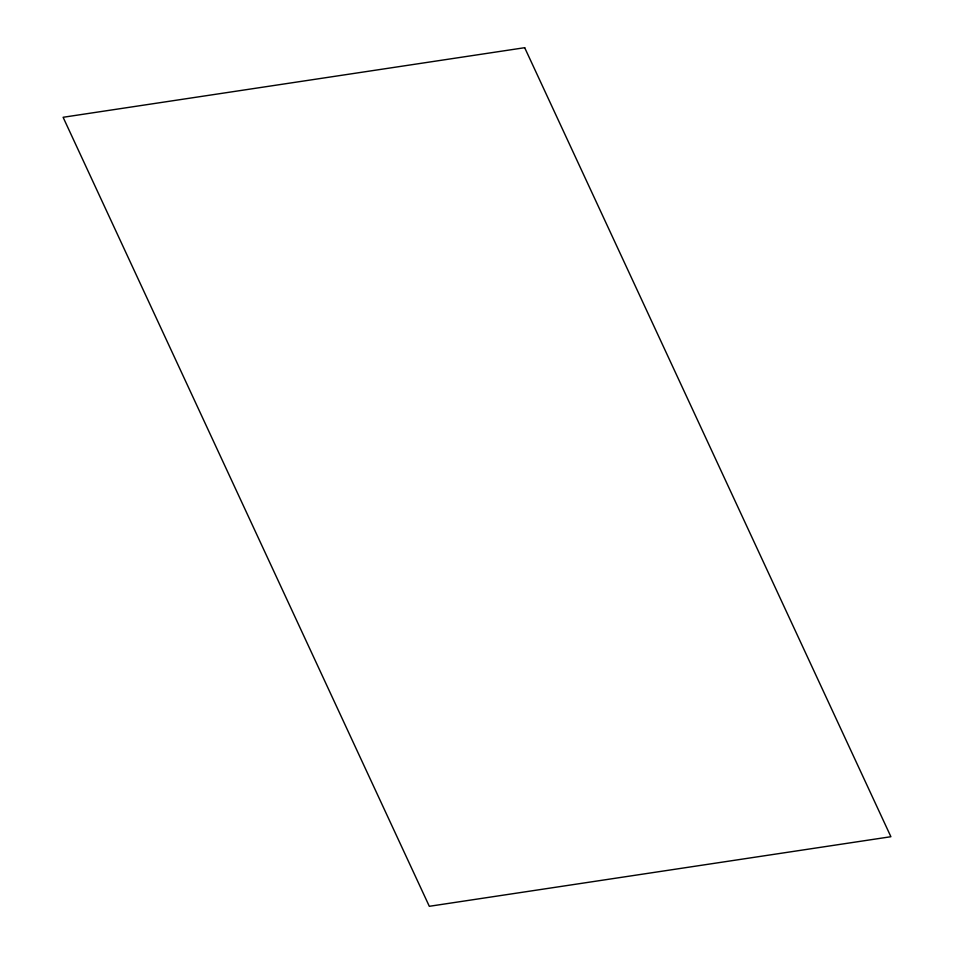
<?xml version="1.0" encoding="UTF-8"?>
<svg xmlns="http://www.w3.org/2000/svg" width="954" height="954" viewBox="0 0 954 954"><rect width="100%" height="100%" fill="white"/><g stroke="black" fill="none" stroke-linecap="round" stroke-linejoin="round"><path stroke-width="1.43" d="M524.688 47.7L63.107 117.282L429.312 906.3L890.893 836.718L524.688 47.7"/></g></svg>
